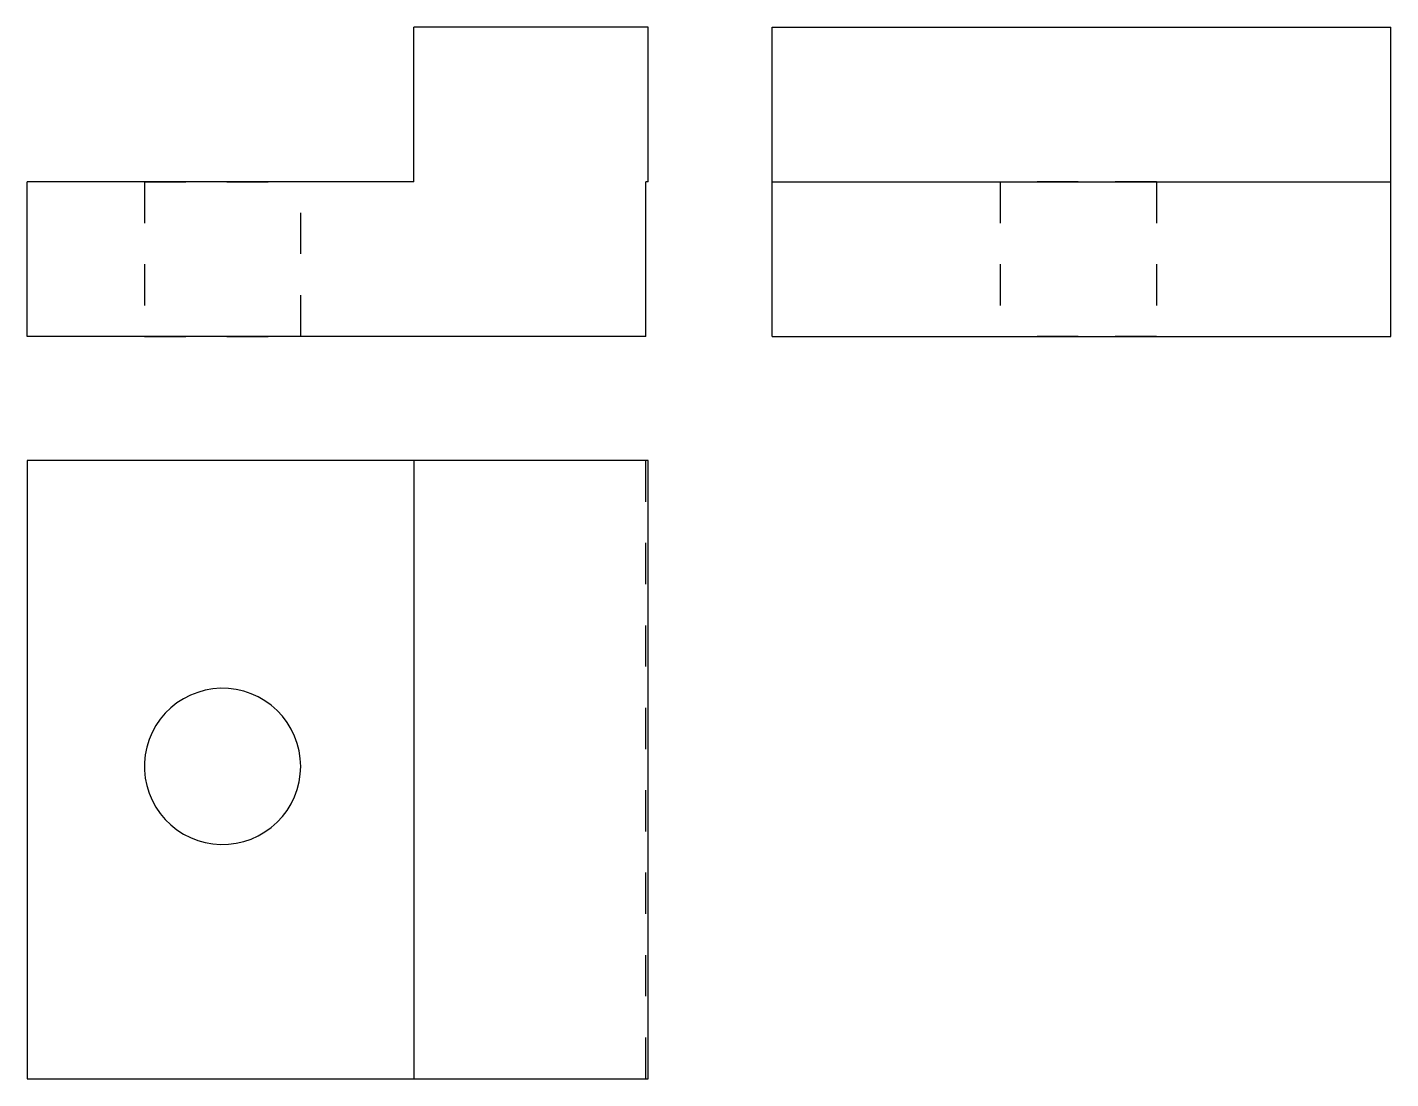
# Model space of a CAD drawing. Extents: x 0 to 3.31, y 0 to 2.55.
import ezdxf

# ---------------------------------------------------------------- set-up
doc = ezdxf.new("R2010")
doc.units = 0
doc.linetypes.add('HIDDEN', pattern=[0.075296, 0.050222, -0.025074])
for name, color, linetype in [('FRONT', 7, 'CONTINUOUS'), ('FRONT_HID', 7, 'HIDDEN'), ('LEFT', 7, 'CONTINUOUS'), ('LEFT_HID', 7, 'HIDDEN'), ('TOP', 7, 'CONTINUOUS'), ('TOP_HID', 7, 'HIDDEN')]:
    doc.layers.add(name, color=color, linetype=linetype)

msp = doc.modelspace()

# ---------------------------------------------------------------- linework, layer by layer
at = {"layer": 'FRONT'}
for p, q in [((0.9375, 2.176184), (0.9375, 2.551184)), ((1.505921, 2.551184), (0.9375, 2.551184)), ((1.505921, 2.176184), (1.505921, 2.551184)), ((0, 1.801184), (0, 2.176184)), ((0.9375, 2.176184), (0, 2.176184)), ((1.5, 1.801184), (1.5, 2.176184)), ((1.505921, 2.176184), (1.5, 2.176184)), ((1.5, 1.801184), (0, 1.801184))]:
    msp.add_line(p, q, dxfattribs=at)
at = {"layer": 'FRONT_HID', "linetype": 'HIDDEN'}
for p, q in [((0.663158, 2.176184), (0.284211, 2.176184)), ((0.284211, 2.176184), (0.663158, 2.176184)), ((0.284211, 2.176184), (0.284211, 1.801184)), ((0.663158, 1.801184), (0.663158, 2.176184)), ((0.663158, 1.801184), (0.284211, 1.801184)), ((0.284211, 1.801184), (0.663158, 1.801184))]:
    msp.add_line(p, q, dxfattribs=at)
at = {"layer": 'LEFT'}
for p, q in [((1.807105, 2.176184), (1.807105, 2.551184)), ((1.807105, 2.551184), (3.307105, 2.551184)), ((3.307105, 2.176184), (3.307105, 2.551184)), ((1.807105, 1.801184), (1.807105, 2.176184)), ((1.807105, 2.176184), (3.307105, 2.176184)), ((3.307105, 1.801184), (3.307105, 2.176184)), ((1.807105, 1.801184), (3.307105, 1.801184))]:
    msp.add_line(p, q, dxfattribs=at)
at = {"layer": 'LEFT_HID', "linetype": 'HIDDEN'}
for p, q in [((2.549211, 2.176184), (2.359737, 2.176184)), ((2.359737, 2.176184), (2.738684, 2.176184)), ((2.359737, 2.176184), (2.359737, 1.801184)), ((2.738684, 2.176184), (2.549211, 2.176184)), ((2.738684, 2.176184), (2.738684, 1.801184)), ((2.549211, 1.801184), (2.359737, 1.801184)), ((2.359737, 1.801184), (2.738684, 1.801184)), ((2.738684, 1.801184), (2.549211, 1.801184))]:
    msp.add_line(p, q, dxfattribs=at)
at = {"layer": 'TOP'}
for p, q in [((0, 1.5), (0, 0)), ((0.9375, 1.5), (0, 1.5)), ((0.9375, 1.5), (0.9375, 0)), ((1.505921, 1.5), (0.9375, 1.5)), ((1.505921, 0), (1.505921, 1.5)), ((0.395756, 0.930601), (0.378947, 0.921984)), ((0.413339, 0.937502), (0.395756, 0.930601)), ((0.431522, 0.942618), (0.413339, 0.937502)), ((0.450124, 0.945898), (0.431522, 0.942618)), ((0.468961, 0.94731), (0.450124, 0.945898)), ((0.487844, 0.946839), (0.468961, 0.94731)), ((0.506586, 0.94449), (0.487844, 0.946839)), ((0.525001, 0.940287), (0.506586, 0.94449)), ((0.542907, 0.934271), (0.525001, 0.940287)), ((0.560124, 0.926502), (0.542907, 0.934271)), ((0.576482, 0.917058), (0.560124, 0.926502)), ((0.348312, 0.899959), (0.33479, 0.88677)), ((0.36308, 0.911736), (0.348312, 0.899959)), ((0.378947, 0.921984), (0.36308, 0.911736)), ((0.591819, 0.906031), (0.576482, 0.917058)), ((0.605982, 0.893533), (0.591819, 0.906031)), ((0.618829, 0.879686), (0.605982, 0.893533)), ((0.322649, 0.8723), (0.312008, 0.856693)), ((0.33479, 0.88677), (0.322649, 0.8723)), ((0.630235, 0.864629), (0.618829, 0.879686)), ((0.640084, 0.848511), (0.630235, 0.864629)), ((0.302974, 0.840104), (0.295637, 0.822699)), ((0.312008, 0.856693), (0.302974, 0.840104)), ((0.64828, 0.831493), (0.640084, 0.848511)), ((0.65474, 0.813743), (0.64828, 0.831493)), ((0.29007, 0.804649), (0.286327, 0.786134)), ((0.295637, 0.822699), (0.29007, 0.804649)), ((0.659401, 0.795438), (0.65474, 0.813743)), ((0.662216, 0.77676), (0.659401, 0.795438)), ((0.286327, 0.786134), (0.284446, 0.767339)), ((0.284446, 0.767339), (0.284446, 0.74845)), ((0.663158, 0.757895), (0.662216, 0.77676)), ((0.284446, 0.74845), (0.286327, 0.729655)), ((0.286327, 0.729655), (0.29007, 0.711141)), ((0.659401, 0.720351), (0.662216, 0.739029)), ((0.662216, 0.739029), (0.663158, 0.757895)), ((0.29007, 0.711141), (0.295637, 0.693091)), ((0.64828, 0.684297), (0.65474, 0.702046)), ((0.65474, 0.702046), (0.659401, 0.720351)), ((0.295637, 0.693091), (0.302974, 0.675685)), ((0.302974, 0.675685), (0.312008, 0.659096)), ((0.630235, 0.65116), (0.640084, 0.667278)), ((0.640084, 0.667278), (0.64828, 0.684297)), ((0.312008, 0.659096), (0.322649, 0.64349)), ((0.322649, 0.64349), (0.33479, 0.62902)), ((0.33479, 0.62902), (0.348312, 0.615831)), ((0.605982, 0.622257), (0.618829, 0.636103)), ((0.618829, 0.636103), (0.630235, 0.65116)), ((0.348312, 0.615831), (0.36308, 0.604054)), ((0.36308, 0.604054), (0.378947, 0.593806)), ((0.560124, 0.589287), (0.576482, 0.598732)), ((0.576482, 0.598732), (0.591819, 0.609758)), ((0.591819, 0.609758), (0.605982, 0.622257)), ((0.378947, 0.593806), (0.395756, 0.585188)), ((0.395756, 0.585188), (0.413339, 0.578287)), ((0.413339, 0.578287), (0.431522, 0.573172)), ((0.431522, 0.573172), (0.450124, 0.569892)), ((0.450124, 0.569892), (0.468961, 0.56848)), ((0.468961, 0.56848), (0.487844, 0.568951)), ((0.487844, 0.568951), (0.506586, 0.5713)), ((0.506586, 0.5713), (0.525001, 0.575503)), ((0.525001, 0.575503), (0.542907, 0.581519)), ((0.542907, 0.581519), (0.560124, 0.589287)), ((0, 0), (0.9375, 0)), ((0.9375, 0), (1.505921, 0))]:
    msp.add_line(p, q, dxfattribs=at)
at = {"layer": 'TOP_HID', "linetype": 'HIDDEN'}
for p, q in [((1.5, 1.5), (0, 1.5)), ((1.5, 1.5), (0.9375, 1.5)), ((1.5, 0), (1.5, 1.5)), ((1.5, 0), (1.5, 1.5)), ((1.505921, 1.5), (1.5, 1.5)), ((0, 0), (1.5, 0)), ((0.9375, 0), (1.5, 0)), ((1.5, 0), (1.505921, 0))]:
    msp.add_line(p, q, dxfattribs=at)

doc.saveas('drawing.dxf')
